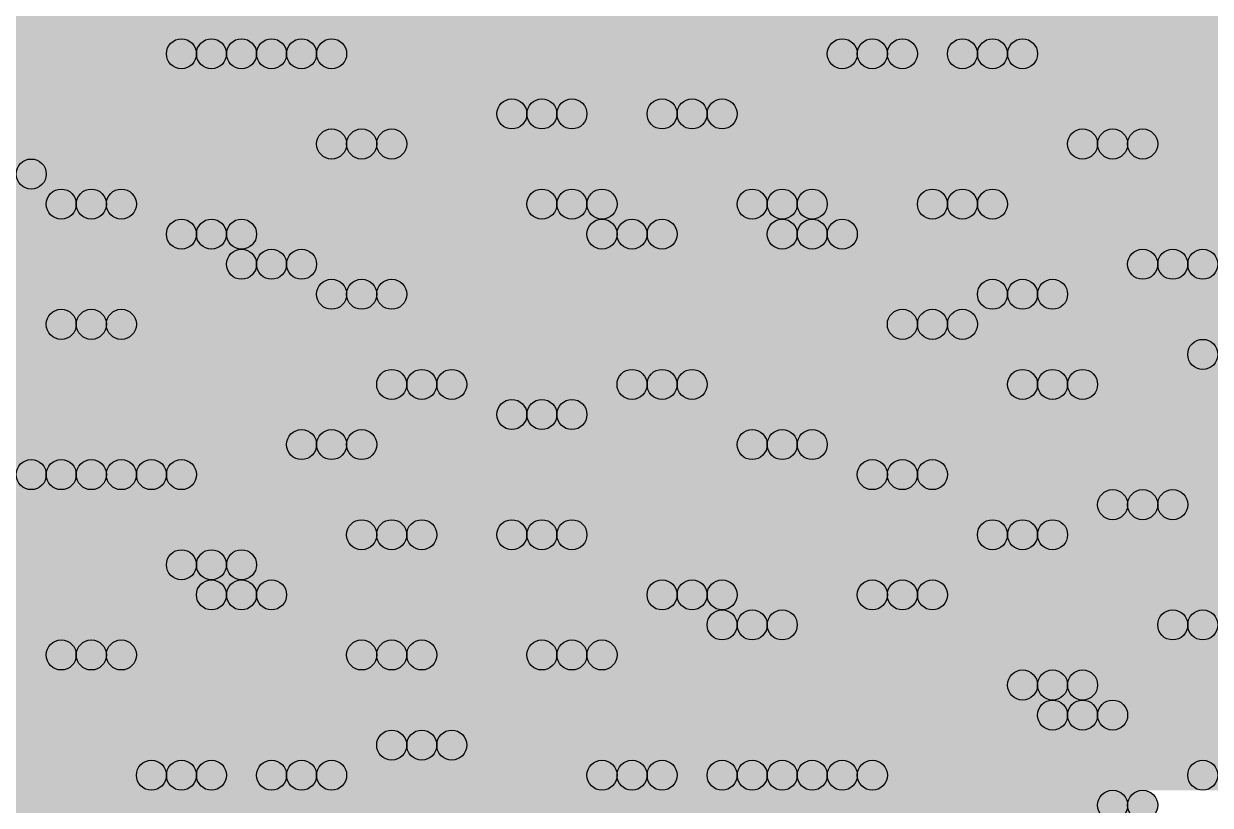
# Model space of a CAD drawing. Header units: millimetres. Extents: x 0 to 137, y 0 to 37.
# Drawn here: x 130.499 to 131.502, y 4.928 to 5.588 of the extents above; entities that cross this region are included whole.
import ezdxf

# ---------------------------------------------------------------- set-up
doc = ezdxf.new("R2010")
doc.units = ezdxf.units.MM
doc.layers.add('TopLayer', color=1, linetype='Continuous')
doc.layers.add('TopSolder', color=216, linetype='Continuous')

msp = doc.modelspace()

# ---------------------------------------------------------------- hatches: boundary and pattern name
at = {"layer": 'TopLayer'}
for points in [[(129.8194, 5.5753), (129.8194, 5.6007), (131.6228, 5.6007), (131.6228, 5.5753)], [(130.1496, 5.5499), (130.1496, 5.5753), (130.6576, 5.5753), (130.6576, 5.5499)], [(130.683, 5.5499), (130.683, 5.5753), (130.7338, 5.5753), (130.7338, 5.5499)], [(130.7592, 5.5499), (130.7592, 5.5753), (131.2164, 5.5753), (131.2164, 5.5499)], [(131.2418, 5.5499), (131.2418, 5.5753), (131.318, 5.5753), (131.318, 5.5499)], [(131.3434, 5.5499), (131.3434, 5.5753), (131.5974, 5.5753), (131.5974, 5.5499)], [(130.2258, 5.5245), (130.2258, 5.5499), (131.5466, 5.5499), (131.5466, 5.5245)], [(130.2512, 5.4991), (130.2512, 5.5245), (130.937, 5.5245), (130.937, 5.4991)], [(130.9624, 5.4991), (130.9624, 5.5245), (131.064, 5.5245), (131.064, 5.4991)], [(131.0894, 5.4991), (131.0894, 5.5245), (131.5974, 5.5245), (131.5974, 5.4991)], [(130.429, 5.4737), (130.429, 5.4991), (130.7846, 5.4991), (130.7846, 5.4737)], [(130.81, 5.4737), (130.81, 5.4991), (131.4196, 5.4991), (131.4196, 5.4737)], [(131.445, 5.4737), (131.445, 5.4991), (131.6228, 5.4991), (131.6228, 5.4737)], [(130.5052, 5.4483), (130.5052, 5.4737), (132.08, 5.4737), (132.08, 5.4483)], [(129.921, 5.4229), (129.921, 5.4483), (130.556, 5.4483), (130.556, 5.4229)], [(130.5814, 5.4229), (130.5814, 5.4483), (130.9624, 5.4483), (130.9624, 5.4229)], [(130.9878, 5.4229), (130.9878, 5.4483), (131.1402, 5.4483), (131.1402, 5.4229)], [(131.1656, 5.4229), (131.1656, 5.4483), (131.2926, 5.4483), (131.2926, 5.4229)], [(131.318, 5.4229), (131.318, 5.4483), (132.0292, 5.4483), (132.0292, 5.4229)], [(130.048, 5.3975), (130.048, 5.4229), (130.6576, 5.4229), (130.6576, 5.3975)], [(130.683, 5.3975), (130.683, 5.4229), (131.0132, 5.4229), (131.0132, 5.3975)], [(131.0386, 5.3975), (131.0386, 5.4229), (131.1656, 5.4229), (131.1656, 5.3975)], [(131.191, 5.3975), (131.191, 5.4229), (132.0546, 5.4229), (132.0546, 5.3975)], [(130.2512, 5.3721), (130.2512, 5.3975), (130.7084, 5.3975), (130.7084, 5.3721)], [(130.7338, 5.3721), (130.7338, 5.3975), (131.4704, 5.3975), (131.4704, 5.3721)], [(131.4958, 5.3721), (131.4958, 5.3975), (132.0038, 5.3975), (132.0038, 5.3721)], [(130.175, 5.3467), (130.175, 5.3721), (130.7846, 5.3721), (130.7846, 5.3467)], [(130.81, 5.3467), (130.81, 5.3721), (131.3434, 5.3721), (131.3434, 5.3467)], [(131.3688, 5.3467), (131.3688, 5.3721), (131.9022, 5.3721), (131.9022, 5.3467)], [(130.0734, 5.3213), (130.0734, 5.3467), (130.556, 5.3467), (130.556, 5.3213)], [(130.5814, 5.3213), (130.5814, 5.3467), (131.2672, 5.3467), (131.2672, 5.3213)], [(131.2926, 5.3213), (131.2926, 5.3467), (131.7498, 5.3467), (131.7498, 5.3213)], [(130.4036, 5.2959), (130.4036, 5.3213), (131.5212, 5.3213), (131.5212, 5.2959)], [(129.4638, 5.2705), (129.4638, 5.2959), (130.8354, 5.2959), (130.8354, 5.2705)], [(130.8608, 5.2705), (130.8608, 5.2959), (131.0386, 5.2959), (131.0386, 5.2705)], [(131.064, 5.2705), (131.064, 5.2959), (131.3688, 5.2959), (131.3688, 5.2705)], [(131.3942, 5.2705), (131.3942, 5.2959), (131.953, 5.2959), (131.953, 5.2705)], [(129.8448, 5.2451), (129.8448, 5.2705), (130.937, 5.2705), (130.937, 5.2451)], [(130.9624, 5.2451), (130.9624, 5.2705), (131.5974, 5.2705), (131.5974, 5.2451)], [(130.4544, 5.2197), (130.4544, 5.2451), (130.7592, 5.2451), (130.7592, 5.2197)], [(130.7846, 5.2197), (130.7846, 5.2451), (131.1402, 5.2451), (131.1402, 5.2197)], [(131.1656, 5.2197), (131.1656, 5.2451), (131.9276, 5.2451), (131.9276, 5.2197)], [(130.2004, 5.1943), (130.2004, 5.2197), (130.5306, 5.2197), (130.5306, 5.1943)], [(130.556, 5.1943), (130.556, 5.2197), (130.6068, 5.2197), (130.6068, 5.1943)], [(130.6322, 5.1943), (130.6322, 5.2197), (131.2418, 5.2197), (131.2418, 5.1943)], [(131.2672, 5.1943), (131.2672, 5.2197), (131.6228, 5.2197), (131.6228, 5.1943)], [(130.2766, 5.1689), (130.2766, 5.1943), (131.445, 5.1943), (131.445, 5.1689)], [(131.4704, 5.1689), (131.4704, 5.1943), (131.7244, 5.1943), (131.7244, 5.1689)], [(129.4638, 5.1435), (129.4638, 5.1689), (130.81, 5.1689), (130.81, 5.1435)], [(130.8354, 5.1435), (130.8354, 5.1689), (130.937, 5.1689), (130.937, 5.1435)], [(130.9624, 5.1435), (130.9624, 5.1689), (131.3434, 5.1689), (131.3434, 5.1435)], [(131.3688, 5.1435), (131.3688, 5.1689), (131.8514, 5.1689), (131.8514, 5.1435)], [(130.4798, 5.1181), (130.4798, 5.1435), (130.6576, 5.1435), (130.6576, 5.1181)], [(130.683, 5.1181), (130.683, 5.1435), (131.8514, 5.1435), (131.8514, 5.1181)], [(130.3782, 5.0927), (130.3782, 5.1181), (130.683, 5.1181), (130.683, 5.0927)], [(130.7084, 5.0927), (130.7084, 5.1181), (131.064, 5.1181), (131.064, 5.0927)], [(131.0894, 5.0927), (131.0894, 5.1181), (131.2418, 5.1181), (131.2418, 5.0927)], [(131.2672, 5.0927), (131.2672, 5.1181), (131.6228, 5.1181), (131.6228, 5.0927)], [(130.2512, 5.0673), (130.2512, 5.0927), (131.1148, 5.0927), (131.1148, 5.0673)], [(131.1402, 5.0673), (131.1402, 5.0927), (131.4958, 5.0927), (131.4958, 5.0673)], [(129.9464, 5.0419), (129.9464, 5.0673), (130.556, 5.0673), (130.556, 5.0419)], [(130.5814, 5.0419), (130.5814, 5.0673), (130.81, 5.0673), (130.81, 5.0419)], [(130.8354, 5.0419), (130.8354, 5.0673), (130.9624, 5.0673), (130.9624, 5.0419)], [(130.9878, 5.0419), (130.9878, 5.0673), (131.7752, 5.0673), (131.7752, 5.0419)], [(130.4798, 5.0165), (130.4798, 5.0419), (131.3688, 5.0419), (131.3688, 5.0165)], [(131.3942, 5.0165), (131.3942, 5.0419), (131.7752, 5.0419), (131.7752, 5.0165)], [(129.7432, 4.9911), (129.7432, 5.0165), (131.3942, 5.0165), (131.3942, 4.9911)], [(131.4196, 4.9911), (131.4196, 5.0165), (131.6736, 5.0165), (131.6736, 4.9911)], [(130.0988, 4.9657), (130.0988, 4.9911), (130.8354, 4.9911), (130.8354, 4.9657)], [(130.8608, 4.9657), (130.8608, 4.9911), (131.5974, 4.9911), (131.5974, 4.9657)], [(130.3528, 4.9403), (130.3528, 4.9657), (130.6322, 4.9657), (130.6322, 4.9403)], [(130.6576, 4.9403), (130.6576, 4.9657), (130.7338, 4.9657), (130.7338, 4.9403)], [(130.7592, 4.9403), (130.7592, 4.9657), (131.0132, 4.9657), (131.0132, 4.9403)], [(131.0386, 4.9403), (131.0386, 4.9657), (131.1148, 4.9657), (131.1148, 4.9403)], [(131.1402, 4.9403), (131.1402, 4.9657), (131.191, 4.9657), (131.191, 4.9403)], [(131.2164, 4.9403), (131.2164, 4.9657), (131.5212, 4.9657), (131.5212, 4.9403)], [(130.0226, 4.9149), (130.0226, 4.9403), (131.445, 4.9403), (131.445, 4.9149)]]:
    msp.add_hatch(color=1, dxfattribs=at).paths.add_polyline_path(points)
h = msp.add_hatch(color=1, dxfattribs=at)
edge = h.paths.add_edge_path()
edge.add_arc((130.6576, 5.5626), 0.0127, 0, 360)
h = msp.add_hatch(color=1, dxfattribs=at)
edge = h.paths.add_edge_path()
edge.add_arc((130.683, 5.5626), 0.0127, 0, 360)
h = msp.add_hatch(color=1, dxfattribs=at)
edge = h.paths.add_edge_path()
edge.add_arc((130.7338, 5.5626), 0.0127, 0, 360)
h = msp.add_hatch(color=1, dxfattribs=at)
edge = h.paths.add_edge_path()
edge.add_arc((130.7592, 5.5626), 0.0127, 0, 360)
h = msp.add_hatch(color=1, dxfattribs=at)
edge = h.paths.add_edge_path()
edge.add_arc((131.2164, 5.5626), 0.0127, 0, 360)
h = msp.add_hatch(color=1, dxfattribs=at)
edge = h.paths.add_edge_path()
edge.add_arc((131.2418, 5.5626), 0.0127, 0, 360)
h = msp.add_hatch(color=1, dxfattribs=at)
edge = h.paths.add_edge_path()
edge.add_arc((131.318, 5.5626), 0.0127, 0, 360)
h = msp.add_hatch(color=1, dxfattribs=at)
edge = h.paths.add_edge_path()
edge.add_arc((131.3434, 5.5626), 0.0127, 0, 360)
h = msp.add_hatch(color=1, dxfattribs=at)
edge = h.paths.add_edge_path()
edge.add_arc((130.937, 5.5118), 0.0127, 0, 360)
h = msp.add_hatch(color=1, dxfattribs=at)
edge = h.paths.add_edge_path()
edge.add_arc((130.9624, 5.5118), 0.0127, 0, 360)
h = msp.add_hatch(color=1, dxfattribs=at)
edge = h.paths.add_edge_path()
edge.add_arc((131.064, 5.5118), 0.0127, 0, 360)
h = msp.add_hatch(color=1, dxfattribs=at)
edge = h.paths.add_edge_path()
edge.add_arc((131.0894, 5.5118), 0.0127, 0, 360)
h = msp.add_hatch(color=1, dxfattribs=at)
edge = h.paths.add_edge_path()
edge.add_arc((130.7846, 5.4864), 0.0127, 0, 360)
h = msp.add_hatch(color=1, dxfattribs=at)
edge = h.paths.add_edge_path()
edge.add_arc((130.81, 5.4864), 0.0127, 0, 360)
h = msp.add_hatch(color=1, dxfattribs=at)
edge = h.paths.add_edge_path()
edge.add_arc((131.4196, 5.4864), 0.0127, 0, 360)
h = msp.add_hatch(color=1, dxfattribs=at)
edge = h.paths.add_edge_path()
edge.add_arc((131.445, 5.4864), 0.0127, 0, 360)
h = msp.add_hatch(color=1, dxfattribs=at)
edge = h.paths.add_edge_path()
edge.add_arc((130.5052, 5.461), 0.0127, 0, 360)
h = msp.add_hatch(color=1, dxfattribs=at)
edge = h.paths.add_edge_path()
edge.add_arc((130.556, 5.4356), 0.0127, 0, 360)
h = msp.add_hatch(color=1, dxfattribs=at)
edge = h.paths.add_edge_path()
edge.add_arc((130.5814, 5.4356), 0.0127, 0, 360)
h = msp.add_hatch(color=1, dxfattribs=at)
edge = h.paths.add_edge_path()
edge.add_arc((130.9624, 5.4356), 0.0127, 0, 360)
h = msp.add_hatch(color=1, dxfattribs=at)
edge = h.paths.add_edge_path()
edge.add_arc((130.9878, 5.4356), 0.0127, 0, 360)
h = msp.add_hatch(color=1, dxfattribs=at)
edge = h.paths.add_edge_path()
edge.add_arc((131.1402, 5.4356), 0.0127, 0, 360)
h = msp.add_hatch(color=1, dxfattribs=at)
edge = h.paths.add_edge_path()
edge.add_arc((131.1656, 5.4356), 0.0127, 0, 360)
h = msp.add_hatch(color=1, dxfattribs=at)
edge = h.paths.add_edge_path()
edge.add_arc((131.2926, 5.4356), 0.0127, 0, 360)
h = msp.add_hatch(color=1, dxfattribs=at)
edge = h.paths.add_edge_path()
edge.add_arc((131.318, 5.4356), 0.0127, 0, 360)
h = msp.add_hatch(color=1, dxfattribs=at)
edge = h.paths.add_edge_path()
edge.add_arc((130.6576, 5.4102), 0.0127, 0, 360)
h = msp.add_hatch(color=1, dxfattribs=at)
edge = h.paths.add_edge_path()
edge.add_arc((130.683, 5.4102), 0.0127, 0, 360)
h = msp.add_hatch(color=1, dxfattribs=at)
edge = h.paths.add_edge_path()
edge.add_arc((131.0132, 5.4102), 0.0127, 0, 360)
h = msp.add_hatch(color=1, dxfattribs=at)
edge = h.paths.add_edge_path()
edge.add_arc((131.0386, 5.4102), 0.0127, 0, 360)
h = msp.add_hatch(color=1, dxfattribs=at)
edge = h.paths.add_edge_path()
edge.add_arc((131.1656, 5.4102), 0.0127, 0, 360)
h = msp.add_hatch(color=1, dxfattribs=at)
edge = h.paths.add_edge_path()
edge.add_arc((131.191, 5.4102), 0.0127, 0, 360)
h = msp.add_hatch(color=1, dxfattribs=at)
edge = h.paths.add_edge_path()
edge.add_arc((130.7084, 5.3848), 0.0127, 0, 360)
h = msp.add_hatch(color=1, dxfattribs=at)
edge = h.paths.add_edge_path()
edge.add_arc((130.7338, 5.3848), 0.0127, 0, 360)
h = msp.add_hatch(color=1, dxfattribs=at)
edge = h.paths.add_edge_path()
edge.add_arc((131.4704, 5.3848), 0.0127, 0, 360)
h = msp.add_hatch(color=1, dxfattribs=at)
edge = h.paths.add_edge_path()
edge.add_arc((131.4958, 5.3848), 0.0127, 0, 360)
h = msp.add_hatch(color=1, dxfattribs=at)
edge = h.paths.add_edge_path()
edge.add_arc((130.7846, 5.3594), 0.0127, 0, 360)
h = msp.add_hatch(color=1, dxfattribs=at)
edge = h.paths.add_edge_path()
edge.add_arc((130.81, 5.3594), 0.0127, 0, 360)
h = msp.add_hatch(color=1, dxfattribs=at)
edge = h.paths.add_edge_path()
edge.add_arc((131.3434, 5.3594), 0.0127, 0, 360)
h = msp.add_hatch(color=1, dxfattribs=at)
edge = h.paths.add_edge_path()
edge.add_arc((131.3688, 5.3594), 0.0127, 0, 360)
h = msp.add_hatch(color=1, dxfattribs=at)
edge = h.paths.add_edge_path()
edge.add_arc((130.556, 5.334), 0.0127, 0, 360)
h = msp.add_hatch(color=1, dxfattribs=at)
edge = h.paths.add_edge_path()
edge.add_arc((130.5814, 5.334), 0.0127, 0, 360)
h = msp.add_hatch(color=1, dxfattribs=at)
edge = h.paths.add_edge_path()
edge.add_arc((131.2672, 5.334), 0.0127, 0, 360)
h = msp.add_hatch(color=1, dxfattribs=at)
edge = h.paths.add_edge_path()
edge.add_arc((131.2926, 5.334), 0.0127, 0, 360)
h = msp.add_hatch(color=1, dxfattribs=at)
edge = h.paths.add_edge_path()
edge.add_arc((130.8354, 5.2832), 0.0127, 0, 360)
h = msp.add_hatch(color=1, dxfattribs=at)
edge = h.paths.add_edge_path()
edge.add_arc((130.8608, 5.2832), 0.0127, 0, 360)
h = msp.add_hatch(color=1, dxfattribs=at)
edge = h.paths.add_edge_path()
edge.add_arc((131.0386, 5.2832), 0.0127, 0, 360)
h = msp.add_hatch(color=1, dxfattribs=at)
edge = h.paths.add_edge_path()
edge.add_arc((131.064, 5.2832), 0.0127, 0, 360)
h = msp.add_hatch(color=1, dxfattribs=at)
edge = h.paths.add_edge_path()
edge.add_arc((131.3688, 5.2832), 0.0127, 0, 360)
h = msp.add_hatch(color=1, dxfattribs=at)
edge = h.paths.add_edge_path()
edge.add_arc((131.3942, 5.2832), 0.0127, 0, 360)
h = msp.add_hatch(color=1, dxfattribs=at)
edge = h.paths.add_edge_path()
edge.add_arc((130.937, 5.2578), 0.0127, 0, 360)
h = msp.add_hatch(color=1, dxfattribs=at)
edge = h.paths.add_edge_path()
edge.add_arc((130.9624, 5.2578), 0.0127, 0, 360)
h = msp.add_hatch(color=1, dxfattribs=at)
edge = h.paths.add_edge_path()
edge.add_arc((130.7592, 5.2324), 0.0127, 0, 360)
h = msp.add_hatch(color=1, dxfattribs=at)
edge = h.paths.add_edge_path()
edge.add_arc((130.7846, 5.2324), 0.0127, 0, 360)
h = msp.add_hatch(color=1, dxfattribs=at)
edge = h.paths.add_edge_path()
edge.add_arc((131.1402, 5.2324), 0.0127, 0, 360)
h = msp.add_hatch(color=1, dxfattribs=at)
edge = h.paths.add_edge_path()
edge.add_arc((131.1656, 5.2324), 0.0127, 0, 360)
h = msp.add_hatch(color=1, dxfattribs=at)
edge = h.paths.add_edge_path()
edge.add_arc((130.5306, 5.207), 0.0127, 0, 360)
h = msp.add_hatch(color=1, dxfattribs=at)
edge = h.paths.add_edge_path()
edge.add_arc((130.556, 5.207), 0.0127, 0, 360)
h = msp.add_hatch(color=1, dxfattribs=at)
edge = h.paths.add_edge_path()
edge.add_arc((130.6068, 5.207), 0.0127, 0, 360)
h = msp.add_hatch(color=1, dxfattribs=at)
edge = h.paths.add_edge_path()
edge.add_arc((130.6322, 5.207), 0.0127, 0, 360)
h = msp.add_hatch(color=1, dxfattribs=at)
edge = h.paths.add_edge_path()
edge.add_arc((131.2418, 5.207), 0.0127, 0, 360)
h = msp.add_hatch(color=1, dxfattribs=at)
edge = h.paths.add_edge_path()
edge.add_arc((131.2672, 5.207), 0.0127, 0, 360)
h = msp.add_hatch(color=1, dxfattribs=at)
edge = h.paths.add_edge_path()
edge.add_arc((131.445, 5.1816), 0.0127, 0, 360)
h = msp.add_hatch(color=1, dxfattribs=at)
edge = h.paths.add_edge_path()
edge.add_arc((131.4704, 5.1816), 0.0127, 0, 360)
h = msp.add_hatch(color=1, dxfattribs=at)
edge = h.paths.add_edge_path()
edge.add_arc((130.81, 5.1562), 0.0127, 0, 360)
h = msp.add_hatch(color=1, dxfattribs=at)
edge = h.paths.add_edge_path()
edge.add_arc((130.8354, 5.1562), 0.0127, 0, 360)
h = msp.add_hatch(color=1, dxfattribs=at)
edge = h.paths.add_edge_path()
edge.add_arc((130.937, 5.1562), 0.0127, 0, 360)
h = msp.add_hatch(color=1, dxfattribs=at)
edge = h.paths.add_edge_path()
edge.add_arc((130.9624, 5.1562), 0.0127, 0, 360)
h = msp.add_hatch(color=1, dxfattribs=at)
edge = h.paths.add_edge_path()
edge.add_arc((131.3434, 5.1562), 0.0127, 0, 360)
h = msp.add_hatch(color=1, dxfattribs=at)
edge = h.paths.add_edge_path()
edge.add_arc((131.3688, 5.1562), 0.0127, 0, 360)
h = msp.add_hatch(color=1, dxfattribs=at)
edge = h.paths.add_edge_path()
edge.add_arc((130.6576, 5.1308), 0.0127, 0, 360)
h = msp.add_hatch(color=1, dxfattribs=at)
edge = h.paths.add_edge_path()
edge.add_arc((130.683, 5.1308), 0.0127, 0, 360)
h = msp.add_hatch(color=1, dxfattribs=at)
edge = h.paths.add_edge_path()
edge.add_arc((130.683, 5.1054), 0.0127, 0, 360)
h = msp.add_hatch(color=1, dxfattribs=at)
edge = h.paths.add_edge_path()
edge.add_arc((130.7084, 5.1054), 0.0127, 0, 360)
h = msp.add_hatch(color=1, dxfattribs=at)
edge = h.paths.add_edge_path()
edge.add_arc((131.064, 5.1054), 0.0127, 0, 360)
h = msp.add_hatch(color=1, dxfattribs=at)
edge = h.paths.add_edge_path()
edge.add_arc((131.0894, 5.1054), 0.0127, 0, 360)
h = msp.add_hatch(color=1, dxfattribs=at)
edge = h.paths.add_edge_path()
edge.add_arc((131.2418, 5.1054), 0.0127, 0, 360)
h = msp.add_hatch(color=1, dxfattribs=at)
edge = h.paths.add_edge_path()
edge.add_arc((131.2672, 5.1054), 0.0127, 0, 360)
h = msp.add_hatch(color=1, dxfattribs=at)
edge = h.paths.add_edge_path()
edge.add_arc((131.1148, 5.08), 0.0127, 0, 360)
h = msp.add_hatch(color=1, dxfattribs=at)
edge = h.paths.add_edge_path()
edge.add_arc((131.1402, 5.08), 0.0127, 0, 360)
h = msp.add_hatch(color=1, dxfattribs=at)
edge = h.paths.add_edge_path()
edge.add_arc((131.4958, 5.08), 0.0127, 0, 360)
h = msp.add_hatch(color=1, dxfattribs=at)
edge = h.paths.add_edge_path()
edge.add_arc((130.556, 5.0546), 0.0127, 0, 360)
h = msp.add_hatch(color=1, dxfattribs=at)
edge = h.paths.add_edge_path()
edge.add_arc((130.5814, 5.0546), 0.0127, 0, 360)
h = msp.add_hatch(color=1, dxfattribs=at)
edge = h.paths.add_edge_path()
edge.add_arc((130.81, 5.0546), 0.0127, 0, 360)
h = msp.add_hatch(color=1, dxfattribs=at)
edge = h.paths.add_edge_path()
edge.add_arc((130.8354, 5.0546), 0.0127, 0, 360)
h = msp.add_hatch(color=1, dxfattribs=at)
edge = h.paths.add_edge_path()
edge.add_arc((130.9624, 5.0546), 0.0127, 0, 360)
h = msp.add_hatch(color=1, dxfattribs=at)
edge = h.paths.add_edge_path()
edge.add_arc((130.9878, 5.0546), 0.0127, 0, 360)
h = msp.add_hatch(color=1, dxfattribs=at)
edge = h.paths.add_edge_path()
edge.add_arc((131.3688, 5.0292), 0.0127, 0, 360)
h = msp.add_hatch(color=1, dxfattribs=at)
edge = h.paths.add_edge_path()
edge.add_arc((131.3942, 5.0292), 0.0127, 0, 360)
h = msp.add_hatch(color=1, dxfattribs=at)
edge = h.paths.add_edge_path()
edge.add_arc((131.3942, 5.0038), 0.0127, 0, 360)
h = msp.add_hatch(color=1, dxfattribs=at)
edge = h.paths.add_edge_path()
edge.add_arc((131.4196, 5.0038), 0.0127, 0, 360)
h = msp.add_hatch(color=1, dxfattribs=at)
edge = h.paths.add_edge_path()
edge.add_arc((130.8354, 4.9784), 0.0127, 0, 360)
h = msp.add_hatch(color=1, dxfattribs=at)
edge = h.paths.add_edge_path()
edge.add_arc((130.8608, 4.9784), 0.0127, 0, 360)
h = msp.add_hatch(color=1, dxfattribs=at)
edge = h.paths.add_edge_path()
edge.add_arc((130.6322, 4.953), 0.0127, 0, 360)
h = msp.add_hatch(color=1, dxfattribs=at)
edge = h.paths.add_edge_path()
edge.add_arc((130.6576, 4.953), 0.0127, 0, 360)
h = msp.add_hatch(color=1, dxfattribs=at)
edge = h.paths.add_edge_path()
edge.add_arc((130.7338, 4.953), 0.0127, 0, 360)
h = msp.add_hatch(color=1, dxfattribs=at)
edge = h.paths.add_edge_path()
edge.add_arc((130.7592, 4.953), 0.0127, 0, 360)
h = msp.add_hatch(color=1, dxfattribs=at)
edge = h.paths.add_edge_path()
edge.add_arc((131.0132, 4.953), 0.0127, 0, 360)
h = msp.add_hatch(color=1, dxfattribs=at)
edge = h.paths.add_edge_path()
edge.add_arc((131.0386, 4.953), 0.0127, 0, 360)
h = msp.add_hatch(color=1, dxfattribs=at)
edge = h.paths.add_edge_path()
edge.add_arc((131.1148, 4.953), 0.0127, 0, 360)
h = msp.add_hatch(color=1, dxfattribs=at)
edge = h.paths.add_edge_path()
edge.add_arc((131.1402, 4.953), 0.0127, 0, 360)
h = msp.add_hatch(color=1, dxfattribs=at)
edge = h.paths.add_edge_path()
edge.add_arc((131.191, 4.953), 0.0127, 0, 360)
h = msp.add_hatch(color=1, dxfattribs=at)
edge = h.paths.add_edge_path()
edge.add_arc((131.2164, 4.953), 0.0127, 0, 360)
h = msp.add_hatch(color=1, dxfattribs=at)
edge = h.paths.add_edge_path()
edge.add_arc((131.445, 4.9276), 0.0127, 0, 360)
at = {"layer": 'TopSolder'}
for points in [[(129.794, 5.5753), (129.794, 5.6007), (131.5974, 5.6007), (131.5974, 5.5753)], [(130.1242, 5.5499), (130.1242, 5.5753), (130.6322, 5.5753), (130.6322, 5.5499)], [(130.6576, 5.5499), (130.6576, 5.5753), (130.7084, 5.5753), (130.7084, 5.5499)], [(130.7338, 5.5499), (130.7338, 5.5753), (131.191, 5.5753), (131.191, 5.5499)], [(131.2164, 5.5499), (131.2164, 5.5753), (131.2926, 5.5753), (131.2926, 5.5499)], [(131.318, 5.5499), (131.318, 5.5753), (131.572, 5.5753), (131.572, 5.5499)], [(130.2004, 5.5245), (130.2004, 5.5499), (131.5212, 5.5499), (131.5212, 5.5245)], [(130.2258, 5.4991), (130.2258, 5.5245), (130.9116, 5.5245), (130.9116, 5.4991)], [(130.937, 5.4991), (130.937, 5.5245), (131.0386, 5.5245), (131.0386, 5.4991)], [(131.064, 5.4991), (131.064, 5.5245), (131.572, 5.5245), (131.572, 5.4991)], [(130.4036, 5.4737), (130.4036, 5.4991), (130.7592, 5.4991), (130.7592, 5.4737)], [(130.7846, 5.4737), (130.7846, 5.4991), (131.3942, 5.4991), (131.3942, 5.4737)], [(131.4196, 5.4737), (131.4196, 5.4991), (131.5974, 5.4991), (131.5974, 5.4737)], [(130.4798, 5.4483), (130.4798, 5.4737), (132.0546, 5.4737), (132.0546, 5.4483)], [(129.8956, 5.4229), (129.8956, 5.4483), (130.5306, 5.4483), (130.5306, 5.4229)], [(130.556, 5.4229), (130.556, 5.4483), (130.937, 5.4483), (130.937, 5.4229)], [(130.9624, 5.4229), (130.9624, 5.4483), (131.1148, 5.4483), (131.1148, 5.4229)], [(131.1402, 5.4229), (131.1402, 5.4483), (131.2672, 5.4483), (131.2672, 5.4229)], [(131.2926, 5.4229), (131.2926, 5.4483), (132.0038, 5.4483), (132.0038, 5.4229)], [(130.0226, 5.3975), (130.0226, 5.4229), (130.6322, 5.4229), (130.6322, 5.3975)], [(130.6576, 5.3975), (130.6576, 5.4229), (130.9878, 5.4229), (130.9878, 5.3975)], [(131.0132, 5.3975), (131.0132, 5.4229), (131.1402, 5.4229), (131.1402, 5.3975)], [(131.1656, 5.3975), (131.1656, 5.4229), (132.0292, 5.4229), (132.0292, 5.3975)], [(130.2258, 5.3721), (130.2258, 5.3975), (130.683, 5.3975), (130.683, 5.3721)], [(130.7084, 5.3721), (130.7084, 5.3975), (131.445, 5.3975), (131.445, 5.3721)], [(131.4704, 5.3721), (131.4704, 5.3975), (131.9784, 5.3975), (131.9784, 5.3721)], [(130.1496, 5.3467), (130.1496, 5.3721), (130.7592, 5.3721), (130.7592, 5.3467)], [(130.7846, 5.3467), (130.7846, 5.3721), (131.318, 5.3721), (131.318, 5.3467)], [(131.3434, 5.3467), (131.3434, 5.3721), (131.8768, 5.3721), (131.8768, 5.3467)], [(130.048, 5.3213), (130.048, 5.3467), (130.5306, 5.3467), (130.5306, 5.3213)], [(130.556, 5.3213), (130.556, 5.3467), (131.2418, 5.3467), (131.2418, 5.3213)], [(131.2672, 5.3213), (131.2672, 5.3467), (131.7244, 5.3467), (131.7244, 5.3213)], [(130.3782, 5.2959), (130.3782, 5.3213), (131.4958, 5.3213), (131.4958, 5.2959)], [(129.4384, 5.2705), (129.4384, 5.2959), (130.81, 5.2959), (130.81, 5.2705)], [(130.8354, 5.2705), (130.8354, 5.2959), (131.0132, 5.2959), (131.0132, 5.2705)], [(131.0386, 5.2705), (131.0386, 5.2959), (131.3434, 5.2959), (131.3434, 5.2705)], [(131.3688, 5.2705), (131.3688, 5.2959), (131.9276, 5.2959), (131.9276, 5.2705)], [(129.8194, 5.2451), (129.8194, 5.2705), (130.9116, 5.2705), (130.9116, 5.2451)], [(130.937, 5.2451), (130.937, 5.2705), (131.572, 5.2705), (131.572, 5.2451)], [(130.429, 5.2197), (130.429, 5.2451), (130.7338, 5.2451), (130.7338, 5.2197)], [(130.7592, 5.2197), (130.7592, 5.2451), (131.1148, 5.2451), (131.1148, 5.2197)], [(131.1402, 5.2197), (131.1402, 5.2451), (131.9022, 5.2451), (131.9022, 5.2197)], [(130.175, 5.1943), (130.175, 5.2197), (130.5052, 5.2197), (130.5052, 5.1943)], [(130.5306, 5.1943), (130.5306, 5.2197), (130.5814, 5.2197), (130.5814, 5.1943)], [(130.6068, 5.1943), (130.6068, 5.2197), (131.2164, 5.2197), (131.2164, 5.1943)], [(131.2418, 5.1943), (131.2418, 5.2197), (131.5974, 5.2197), (131.5974, 5.1943)], [(130.2512, 5.1689), (130.2512, 5.1943), (131.4196, 5.1943), (131.4196, 5.1689)], [(131.445, 5.1689), (131.445, 5.1943), (131.699, 5.1943), (131.699, 5.1689)], [(129.4384, 5.1435), (129.4384, 5.1689), (130.7846, 5.1689), (130.7846, 5.1435)], [(130.81, 5.1435), (130.81, 5.1689), (130.9116, 5.1689), (130.9116, 5.1435)], [(130.937, 5.1435), (130.937, 5.1689), (131.318, 5.1689), (131.318, 5.1435)], [(131.3434, 5.1435), (131.3434, 5.1689), (131.826, 5.1689), (131.826, 5.1435)], [(130.4544, 5.1181), (130.4544, 5.1435), (130.6322, 5.1435), (130.6322, 5.1181)], [(130.6576, 5.1181), (130.6576, 5.1435), (131.826, 5.1435), (131.826, 5.1181)], [(130.3528, 5.0927), (130.3528, 5.1181), (130.6576, 5.1181), (130.6576, 5.0927)], [(130.683, 5.0927), (130.683, 5.1181), (131.0386, 5.1181), (131.0386, 5.0927)], [(131.064, 5.0927), (131.064, 5.1181), (131.2164, 5.1181), (131.2164, 5.0927)], [(131.2418, 5.0927), (131.2418, 5.1181), (131.5974, 5.1181), (131.5974, 5.0927)], [(130.2258, 5.0673), (130.2258, 5.0927), (131.0894, 5.0927), (131.0894, 5.0673)], [(131.1148, 5.0673), (131.1148, 5.0927), (131.4704, 5.0927), (131.4704, 5.0673)], [(131.4958, 5.0673), (131.4958, 5.0927), (131.7752, 5.0927), (131.7752, 5.0673)], [(129.921, 5.0419), (129.921, 5.0673), (130.5306, 5.0673), (130.5306, 5.0419)], [(130.556, 5.0419), (130.556, 5.0673), (130.7846, 5.0673), (130.7846, 5.0419)], [(130.81, 5.0419), (130.81, 5.0673), (130.937, 5.0673), (130.937, 5.0419)], [(130.9624, 5.0419), (130.9624, 5.0673), (131.7498, 5.0673), (131.7498, 5.0419)], [(130.4544, 5.0165), (130.4544, 5.0419), (131.3434, 5.0419), (131.3434, 5.0165)], [(131.3688, 5.0165), (131.3688, 5.0419), (131.7498, 5.0419), (131.7498, 5.0165)], [(129.7178, 4.9911), (129.7178, 5.0165), (131.3688, 5.0165), (131.3688, 4.9911)], [(131.3942, 4.9911), (131.3942, 5.0165), (131.6482, 5.0165), (131.6482, 4.9911)], [(130.0734, 4.9657), (130.0734, 4.9911), (130.81, 4.9911), (130.81, 4.9657)], [(130.8354, 4.9657), (130.8354, 4.9911), (131.572, 4.9911), (131.572, 4.9657)], [(130.3274, 4.9403), (130.3274, 4.9657), (130.6068, 4.9657), (130.6068, 4.9403)], [(130.6322, 4.9403), (130.6322, 4.9657), (130.7084, 4.9657), (130.7084, 4.9403)], [(130.7338, 4.9403), (130.7338, 4.9657), (130.9878, 4.9657), (130.9878, 4.9403)], [(131.0132, 4.9403), (131.0132, 4.9657), (131.0894, 4.9657), (131.0894, 4.9403)], [(131.1148, 4.9403), (131.1148, 4.9657), (131.1656, 4.9657), (131.1656, 4.9403)], [(131.191, 4.9403), (131.191, 4.9657), (131.4958, 4.9657), (131.4958, 4.9403)], [(129.9972, 4.9149), (129.9972, 4.9403), (131.4196, 4.9403), (131.4196, 4.9149)]]:
    msp.add_hatch(color=216, dxfattribs=at).paths.add_polyline_path(points)
h = msp.add_hatch(color=216, dxfattribs=at)
edge = h.paths.add_edge_path()
edge.add_arc((130.6322, 5.5626), 0.0127, 0, 360)
h = msp.add_hatch(color=216, dxfattribs=at)
edge = h.paths.add_edge_path()
edge.add_arc((130.6576, 5.5626), 0.0127, 0, 360)
h = msp.add_hatch(color=216, dxfattribs=at)
edge = h.paths.add_edge_path()
edge.add_arc((130.7084, 5.5626), 0.0127, 0, 360)
h = msp.add_hatch(color=216, dxfattribs=at)
edge = h.paths.add_edge_path()
edge.add_arc((130.7338, 5.5626), 0.0127, 0, 360)
h = msp.add_hatch(color=216, dxfattribs=at)
edge = h.paths.add_edge_path()
edge.add_arc((131.191, 5.5626), 0.0127, 0, 360)
h = msp.add_hatch(color=216, dxfattribs=at)
edge = h.paths.add_edge_path()
edge.add_arc((131.2164, 5.5626), 0.0127, 0, 360)
h = msp.add_hatch(color=216, dxfattribs=at)
edge = h.paths.add_edge_path()
edge.add_arc((131.2926, 5.5626), 0.0127, 0, 360)
h = msp.add_hatch(color=216, dxfattribs=at)
edge = h.paths.add_edge_path()
edge.add_arc((131.318, 5.5626), 0.0127, 0, 360)
h = msp.add_hatch(color=216, dxfattribs=at)
edge = h.paths.add_edge_path()
edge.add_arc((130.9116, 5.5118), 0.0127, 0, 360)
h = msp.add_hatch(color=216, dxfattribs=at)
edge = h.paths.add_edge_path()
edge.add_arc((130.937, 5.5118), 0.0127, 0, 360)
h = msp.add_hatch(color=216, dxfattribs=at)
edge = h.paths.add_edge_path()
edge.add_arc((131.0386, 5.5118), 0.0127, 0, 360)
h = msp.add_hatch(color=216, dxfattribs=at)
edge = h.paths.add_edge_path()
edge.add_arc((131.064, 5.5118), 0.0127, 0, 360)
h = msp.add_hatch(color=216, dxfattribs=at)
edge = h.paths.add_edge_path()
edge.add_arc((130.7592, 5.4864), 0.0127, 0, 360)
h = msp.add_hatch(color=216, dxfattribs=at)
edge = h.paths.add_edge_path()
edge.add_arc((130.7846, 5.4864), 0.0127, 0, 360)
h = msp.add_hatch(color=216, dxfattribs=at)
edge = h.paths.add_edge_path()
edge.add_arc((131.3942, 5.4864), 0.0127, 0, 360)
h = msp.add_hatch(color=216, dxfattribs=at)
edge = h.paths.add_edge_path()
edge.add_arc((131.4196, 5.4864), 0.0127, 0, 360)
h = msp.add_hatch(color=216, dxfattribs=at)
edge = h.paths.add_edge_path()
edge.add_arc((130.5306, 5.4356), 0.0127, 0, 360)
h = msp.add_hatch(color=216, dxfattribs=at)
edge = h.paths.add_edge_path()
edge.add_arc((130.556, 5.4356), 0.0127, 0, 360)
h = msp.add_hatch(color=216, dxfattribs=at)
edge = h.paths.add_edge_path()
edge.add_arc((130.937, 5.4356), 0.0127, 0, 360)
h = msp.add_hatch(color=216, dxfattribs=at)
edge = h.paths.add_edge_path()
edge.add_arc((130.9624, 5.4356), 0.0127, 0, 360)
h = msp.add_hatch(color=216, dxfattribs=at)
edge = h.paths.add_edge_path()
edge.add_arc((131.1148, 5.4356), 0.0127, 0, 360)
h = msp.add_hatch(color=216, dxfattribs=at)
edge = h.paths.add_edge_path()
edge.add_arc((131.1402, 5.4356), 0.0127, 0, 360)
h = msp.add_hatch(color=216, dxfattribs=at)
edge = h.paths.add_edge_path()
edge.add_arc((131.2672, 5.4356), 0.0127, 0, 360)
h = msp.add_hatch(color=216, dxfattribs=at)
edge = h.paths.add_edge_path()
edge.add_arc((131.2926, 5.4356), 0.0127, 0, 360)
h = msp.add_hatch(color=216, dxfattribs=at)
edge = h.paths.add_edge_path()
edge.add_arc((130.6322, 5.4102), 0.0127, 0, 360)
h = msp.add_hatch(color=216, dxfattribs=at)
edge = h.paths.add_edge_path()
edge.add_arc((130.6576, 5.4102), 0.0127, 0, 360)
h = msp.add_hatch(color=216, dxfattribs=at)
edge = h.paths.add_edge_path()
edge.add_arc((130.9878, 5.4102), 0.0127, 0, 360)
h = msp.add_hatch(color=216, dxfattribs=at)
edge = h.paths.add_edge_path()
edge.add_arc((131.0132, 5.4102), 0.0127, 0, 360)
h = msp.add_hatch(color=216, dxfattribs=at)
edge = h.paths.add_edge_path()
edge.add_arc((131.1402, 5.4102), 0.0127, 0, 360)
h = msp.add_hatch(color=216, dxfattribs=at)
edge = h.paths.add_edge_path()
edge.add_arc((131.1656, 5.4102), 0.0127, 0, 360)
h = msp.add_hatch(color=216, dxfattribs=at)
edge = h.paths.add_edge_path()
edge.add_arc((130.683, 5.3848), 0.0127, 0, 360)
h = msp.add_hatch(color=216, dxfattribs=at)
edge = h.paths.add_edge_path()
edge.add_arc((130.7084, 5.3848), 0.0127, 0, 360)
h = msp.add_hatch(color=216, dxfattribs=at)
edge = h.paths.add_edge_path()
edge.add_arc((131.445, 5.3848), 0.0127, 0, 360)
h = msp.add_hatch(color=216, dxfattribs=at)
edge = h.paths.add_edge_path()
edge.add_arc((131.4704, 5.3848), 0.0127, 0, 360)
h = msp.add_hatch(color=216, dxfattribs=at)
edge = h.paths.add_edge_path()
edge.add_arc((130.7592, 5.3594), 0.0127, 0, 360)
h = msp.add_hatch(color=216, dxfattribs=at)
edge = h.paths.add_edge_path()
edge.add_arc((130.7846, 5.3594), 0.0127, 0, 360)
h = msp.add_hatch(color=216, dxfattribs=at)
edge = h.paths.add_edge_path()
edge.add_arc((131.318, 5.3594), 0.0127, 0, 360)
h = msp.add_hatch(color=216, dxfattribs=at)
edge = h.paths.add_edge_path()
edge.add_arc((131.3434, 5.3594), 0.0127, 0, 360)
h = msp.add_hatch(color=216, dxfattribs=at)
edge = h.paths.add_edge_path()
edge.add_arc((130.5306, 5.334), 0.0127, 0, 360)
h = msp.add_hatch(color=216, dxfattribs=at)
edge = h.paths.add_edge_path()
edge.add_arc((130.556, 5.334), 0.0127, 0, 360)
h = msp.add_hatch(color=216, dxfattribs=at)
edge = h.paths.add_edge_path()
edge.add_arc((131.2418, 5.334), 0.0127, 0, 360)
h = msp.add_hatch(color=216, dxfattribs=at)
edge = h.paths.add_edge_path()
edge.add_arc((131.2672, 5.334), 0.0127, 0, 360)
h = msp.add_hatch(color=216, dxfattribs=at)
edge = h.paths.add_edge_path()
edge.add_arc((131.4958, 5.3086), 0.0127, 0, 360)
h = msp.add_hatch(color=216, dxfattribs=at)
edge = h.paths.add_edge_path()
edge.add_arc((130.81, 5.2832), 0.0127, 0, 360)
h = msp.add_hatch(color=216, dxfattribs=at)
edge = h.paths.add_edge_path()
edge.add_arc((130.8354, 5.2832), 0.0127, 0, 360)
h = msp.add_hatch(color=216, dxfattribs=at)
edge = h.paths.add_edge_path()
edge.add_arc((131.0132, 5.2832), 0.0127, 0, 360)
h = msp.add_hatch(color=216, dxfattribs=at)
edge = h.paths.add_edge_path()
edge.add_arc((131.0386, 5.2832), 0.0127, 0, 360)
h = msp.add_hatch(color=216, dxfattribs=at)
edge = h.paths.add_edge_path()
edge.add_arc((131.3434, 5.2832), 0.0127, 0, 360)
h = msp.add_hatch(color=216, dxfattribs=at)
edge = h.paths.add_edge_path()
edge.add_arc((131.3688, 5.2832), 0.0127, 0, 360)
h = msp.add_hatch(color=216, dxfattribs=at)
edge = h.paths.add_edge_path()
edge.add_arc((130.9116, 5.2578), 0.0127, 0, 360)
h = msp.add_hatch(color=216, dxfattribs=at)
edge = h.paths.add_edge_path()
edge.add_arc((130.937, 5.2578), 0.0127, 0, 360)
h = msp.add_hatch(color=216, dxfattribs=at)
edge = h.paths.add_edge_path()
edge.add_arc((130.7338, 5.2324), 0.0127, 0, 360)
h = msp.add_hatch(color=216, dxfattribs=at)
edge = h.paths.add_edge_path()
edge.add_arc((130.7592, 5.2324), 0.0127, 0, 360)
h = msp.add_hatch(color=216, dxfattribs=at)
edge = h.paths.add_edge_path()
edge.add_arc((131.1148, 5.2324), 0.0127, 0, 360)
h = msp.add_hatch(color=216, dxfattribs=at)
edge = h.paths.add_edge_path()
edge.add_arc((131.1402, 5.2324), 0.0127, 0, 360)
h = msp.add_hatch(color=216, dxfattribs=at)
edge = h.paths.add_edge_path()
edge.add_arc((130.5052, 5.207), 0.0127, 0, 360)
h = msp.add_hatch(color=216, dxfattribs=at)
edge = h.paths.add_edge_path()
edge.add_arc((130.5306, 5.207), 0.0127, 0, 360)
h = msp.add_hatch(color=216, dxfattribs=at)
edge = h.paths.add_edge_path()
edge.add_arc((130.5814, 5.207), 0.0127, 0, 360)
h = msp.add_hatch(color=216, dxfattribs=at)
edge = h.paths.add_edge_path()
edge.add_arc((130.6068, 5.207), 0.0127, 0, 360)
h = msp.add_hatch(color=216, dxfattribs=at)
edge = h.paths.add_edge_path()
edge.add_arc((131.2164, 5.207), 0.0127, 0, 360)
h = msp.add_hatch(color=216, dxfattribs=at)
edge = h.paths.add_edge_path()
edge.add_arc((131.2418, 5.207), 0.0127, 0, 360)
h = msp.add_hatch(color=216, dxfattribs=at)
edge = h.paths.add_edge_path()
edge.add_arc((131.4196, 5.1816), 0.0127, 0, 360)
h = msp.add_hatch(color=216, dxfattribs=at)
edge = h.paths.add_edge_path()
edge.add_arc((131.445, 5.1816), 0.0127, 0, 360)
h = msp.add_hatch(color=216, dxfattribs=at)
edge = h.paths.add_edge_path()
edge.add_arc((130.7846, 5.1562), 0.0127, 0, 360)
h = msp.add_hatch(color=216, dxfattribs=at)
edge = h.paths.add_edge_path()
edge.add_arc((130.81, 5.1562), 0.0127, 0, 360)
h = msp.add_hatch(color=216, dxfattribs=at)
edge = h.paths.add_edge_path()
edge.add_arc((130.9116, 5.1562), 0.0127, 0, 360)
h = msp.add_hatch(color=216, dxfattribs=at)
edge = h.paths.add_edge_path()
edge.add_arc((130.937, 5.1562), 0.0127, 0, 360)
h = msp.add_hatch(color=216, dxfattribs=at)
edge = h.paths.add_edge_path()
edge.add_arc((131.318, 5.1562), 0.0127, 0, 360)
h = msp.add_hatch(color=216, dxfattribs=at)
edge = h.paths.add_edge_path()
edge.add_arc((131.3434, 5.1562), 0.0127, 0, 360)
h = msp.add_hatch(color=216, dxfattribs=at)
edge = h.paths.add_edge_path()
edge.add_arc((130.6322, 5.1308), 0.0127, 0, 360)
h = msp.add_hatch(color=216, dxfattribs=at)
edge = h.paths.add_edge_path()
edge.add_arc((130.6576, 5.1308), 0.0127, 0, 360)
h = msp.add_hatch(color=216, dxfattribs=at)
edge = h.paths.add_edge_path()
edge.add_arc((130.6576, 5.1054), 0.0127, 0, 360)
h = msp.add_hatch(color=216, dxfattribs=at)
edge = h.paths.add_edge_path()
edge.add_arc((130.683, 5.1054), 0.0127, 0, 360)
h = msp.add_hatch(color=216, dxfattribs=at)
edge = h.paths.add_edge_path()
edge.add_arc((131.0386, 5.1054), 0.0127, 0, 360)
h = msp.add_hatch(color=216, dxfattribs=at)
edge = h.paths.add_edge_path()
edge.add_arc((131.064, 5.1054), 0.0127, 0, 360)
h = msp.add_hatch(color=216, dxfattribs=at)
edge = h.paths.add_edge_path()
edge.add_arc((131.2164, 5.1054), 0.0127, 0, 360)
h = msp.add_hatch(color=216, dxfattribs=at)
edge = h.paths.add_edge_path()
edge.add_arc((131.2418, 5.1054), 0.0127, 0, 360)
h = msp.add_hatch(color=216, dxfattribs=at)
edge = h.paths.add_edge_path()
edge.add_arc((131.0894, 5.08), 0.0127, 0, 360)
h = msp.add_hatch(color=216, dxfattribs=at)
edge = h.paths.add_edge_path()
edge.add_arc((131.1148, 5.08), 0.0127, 0, 360)
h = msp.add_hatch(color=216, dxfattribs=at)
edge = h.paths.add_edge_path()
edge.add_arc((131.4704, 5.08), 0.0127, 0, 360)
h = msp.add_hatch(color=216, dxfattribs=at)
edge = h.paths.add_edge_path()
edge.add_arc((131.4958, 5.08), 0.0127, 0, 360)
h = msp.add_hatch(color=216, dxfattribs=at)
edge = h.paths.add_edge_path()
edge.add_arc((130.5306, 5.0546), 0.0127, 0, 360)
h = msp.add_hatch(color=216, dxfattribs=at)
edge = h.paths.add_edge_path()
edge.add_arc((130.556, 5.0546), 0.0127, 0, 360)
h = msp.add_hatch(color=216, dxfattribs=at)
edge = h.paths.add_edge_path()
edge.add_arc((130.7846, 5.0546), 0.0127, 0, 360)
h = msp.add_hatch(color=216, dxfattribs=at)
edge = h.paths.add_edge_path()
edge.add_arc((130.81, 5.0546), 0.0127, 0, 360)
h = msp.add_hatch(color=216, dxfattribs=at)
edge = h.paths.add_edge_path()
edge.add_arc((130.937, 5.0546), 0.0127, 0, 360)
h = msp.add_hatch(color=216, dxfattribs=at)
edge = h.paths.add_edge_path()
edge.add_arc((130.9624, 5.0546), 0.0127, 0, 360)
h = msp.add_hatch(color=216, dxfattribs=at)
edge = h.paths.add_edge_path()
edge.add_arc((131.3434, 5.0292), 0.0127, 0, 360)
h = msp.add_hatch(color=216, dxfattribs=at)
edge = h.paths.add_edge_path()
edge.add_arc((131.3688, 5.0292), 0.0127, 0, 360)
h = msp.add_hatch(color=216, dxfattribs=at)
edge = h.paths.add_edge_path()
edge.add_arc((131.3688, 5.0038), 0.0127, 0, 360)
h = msp.add_hatch(color=216, dxfattribs=at)
edge = h.paths.add_edge_path()
edge.add_arc((131.3942, 5.0038), 0.0127, 0, 360)
h = msp.add_hatch(color=216, dxfattribs=at)
edge = h.paths.add_edge_path()
edge.add_arc((130.81, 4.9784), 0.0127, 0, 360)
h = msp.add_hatch(color=216, dxfattribs=at)
edge = h.paths.add_edge_path()
edge.add_arc((130.8354, 4.9784), 0.0127, 0, 360)
h = msp.add_hatch(color=216, dxfattribs=at)
edge = h.paths.add_edge_path()
edge.add_arc((130.6068, 4.953), 0.0127, 0, 360)
h = msp.add_hatch(color=216, dxfattribs=at)
edge = h.paths.add_edge_path()
edge.add_arc((130.6322, 4.953), 0.0127, 0, 360)
h = msp.add_hatch(color=216, dxfattribs=at)
edge = h.paths.add_edge_path()
edge.add_arc((130.7084, 4.953), 0.0127, 0, 360)
h = msp.add_hatch(color=216, dxfattribs=at)
edge = h.paths.add_edge_path()
edge.add_arc((130.7338, 4.953), 0.0127, 0, 360)
h = msp.add_hatch(color=216, dxfattribs=at)
edge = h.paths.add_edge_path()
edge.add_arc((130.9878, 4.953), 0.0127, 0, 360)
h = msp.add_hatch(color=216, dxfattribs=at)
edge = h.paths.add_edge_path()
edge.add_arc((131.0132, 4.953), 0.0127, 0, 360)
h = msp.add_hatch(color=216, dxfattribs=at)
edge = h.paths.add_edge_path()
edge.add_arc((131.0894, 4.953), 0.0127, 0, 360)
h = msp.add_hatch(color=216, dxfattribs=at)
edge = h.paths.add_edge_path()
edge.add_arc((131.1148, 4.953), 0.0127, 0, 360)
h = msp.add_hatch(color=216, dxfattribs=at)
edge = h.paths.add_edge_path()
edge.add_arc((131.1656, 4.953), 0.0127, 0, 360)
h = msp.add_hatch(color=216, dxfattribs=at)
edge = h.paths.add_edge_path()
edge.add_arc((131.191, 4.953), 0.0127, 0, 360)
h = msp.add_hatch(color=216, dxfattribs=at)
edge = h.paths.add_edge_path()
edge.add_arc((131.4958, 4.953), 0.0127, 0, 360)
h = msp.add_hatch(color=216, dxfattribs=at)
edge = h.paths.add_edge_path()
edge.add_arc((131.4196, 4.9276), 0.0127, 0, 360)

# ---------------------------------------------------------------- linework, layer by layer
at = {"layer": 'TopLayer'}
for centre in [(130.6576, 5.5626), (130.683, 5.5626), (130.7338, 5.5626), (130.7592, 5.5626), (131.2164, 5.5626), (131.2418, 5.5626), (131.318, 5.5626), (131.3434, 5.5626), (130.937, 5.5118), (130.9624, 5.5118), (131.064, 5.5118), (131.0894, 5.5118), (130.7846, 5.4864), (130.81, 5.4864), (131.4196, 5.4864), (131.445, 5.4864), (130.5052, 5.461), (130.556, 5.4356), (130.5814, 5.4356), (130.9624, 5.4356), (130.9878, 5.4356), (131.1402, 5.4356), (131.1656, 5.4356), (131.2926, 5.4356), (131.318, 5.4356), (130.6576, 5.4102), (130.683, 5.4102), (131.0132, 5.4102), (131.0386, 5.4102), (131.1656, 5.4102), (131.191, 5.4102), (130.7084, 5.3848), (130.7338, 5.3848), (131.4704, 5.3848), (131.4958, 5.3848), (130.7846, 5.3594), (130.81, 5.3594), (131.3434, 5.3594), (131.3688, 5.3594), (130.556, 5.334), (130.5814, 5.334), (131.2672, 5.334), (131.2926, 5.334), (130.8354, 5.2832), (130.8608, 5.2832), (131.0386, 5.2832), (131.064, 5.2832), (131.3688, 5.2832), (131.3942, 5.2832), (130.937, 5.2578), (130.9624, 5.2578), (130.7592, 5.2324), (130.7846, 5.2324), (131.1402, 5.2324), (131.1656, 5.2324), (130.5306, 5.207), (130.556, 5.207), (130.6068, 5.207), (130.6322, 5.207), (131.2418, 5.207), (131.2672, 5.207), (131.445, 5.1816), (131.4704, 5.1816), (130.81, 5.1562), (130.8354, 5.1562), (130.937, 5.1562), (130.9624, 5.1562), (131.3434, 5.1562), (131.3688, 5.1562), (130.6576, 5.1308), (130.683, 5.1308), (130.683, 5.1054), (130.7084, 5.1054), (131.064, 5.1054), (131.0894, 5.1054), (131.2418, 5.1054), (131.2672, 5.1054), (131.1148, 5.08), (131.1402, 5.08), (131.4958, 5.08), (130.556, 5.0546), (130.5814, 5.0546), (130.81, 5.0546), (130.8354, 5.0546), (130.9624, 5.0546), (130.9878, 5.0546), (131.3688, 5.0292), (131.3942, 5.0292), (131.3942, 5.0038), (131.4196, 5.0038), (130.8354, 4.9784), (130.8608, 4.9784), (130.6322, 4.953), (130.6576, 4.953), (130.7338, 4.953), (130.7592, 4.953), (131.0132, 4.953), (131.0386, 4.953), (131.1148, 4.953), (131.1402, 4.953), (131.191, 4.953), (131.2164, 4.953), (131.445, 4.9276)]:
    msp.add_circle(centre, 0.0127, dxfattribs=at)
at = {"layer": 'TopSolder'}
for centre in [(130.6322, 5.5626), (130.6576, 5.5626), (130.7084, 5.5626), (130.7338, 5.5626), (131.191, 5.5626), (131.2164, 5.5626), (131.2926, 5.5626), (131.318, 5.5626), (130.9116, 5.5118), (130.937, 5.5118), (131.0386, 5.5118), (131.064, 5.5118), (130.7592, 5.4864), (130.7846, 5.4864), (131.3942, 5.4864), (131.4196, 5.4864), (130.5306, 5.4356), (130.556, 5.4356), (130.937, 5.4356), (130.9624, 5.4356), (131.1148, 5.4356), (131.1402, 5.4356), (131.2672, 5.4356), (131.2926, 5.4356), (130.6322, 5.4102), (130.6576, 5.4102), (130.9878, 5.4102), (131.0132, 5.4102), (131.1402, 5.4102), (131.1656, 5.4102), (130.683, 5.3848), (130.7084, 5.3848), (131.445, 5.3848), (131.4704, 5.3848), (130.7592, 5.3594), (130.7846, 5.3594), (131.318, 5.3594), (131.3434, 5.3594), (130.5306, 5.334), (130.556, 5.334), (131.2418, 5.334), (131.2672, 5.334), (131.4958, 5.3086), (130.81, 5.2832), (130.8354, 5.2832), (131.0132, 5.2832), (131.0386, 5.2832), (131.3434, 5.2832), (131.3688, 5.2832), (130.9116, 5.2578), (130.937, 5.2578), (130.7338, 5.2324), (130.7592, 5.2324), (131.1148, 5.2324), (131.1402, 5.2324), (130.5052, 5.207), (130.5306, 5.207), (130.5814, 5.207), (130.6068, 5.207), (131.2164, 5.207), (131.2418, 5.207), (131.4196, 5.1816), (131.445, 5.1816), (130.7846, 5.1562), (130.81, 5.1562), (130.9116, 5.1562), (130.937, 5.1562), (131.318, 5.1562), (131.3434, 5.1562), (130.6322, 5.1308), (130.6576, 5.1308), (130.6576, 5.1054), (130.683, 5.1054), (131.0386, 5.1054), (131.064, 5.1054), (131.2164, 5.1054), (131.2418, 5.1054), (131.0894, 5.08), (131.1148, 5.08), (131.4704, 5.08), (131.4958, 5.08), (130.5306, 5.0546), (130.556, 5.0546), (130.7846, 5.0546), (130.81, 5.0546), (130.937, 5.0546), (130.9624, 5.0546), (131.3434, 5.0292), (131.3688, 5.0292), (131.3688, 5.0038), (131.3942, 5.0038), (130.81, 4.9784), (130.8354, 4.9784), (130.6068, 4.953), (130.6322, 4.953), (130.7084, 4.953), (130.7338, 4.953), (130.9878, 4.953), (131.0132, 4.953), (131.0894, 4.953), (131.1148, 4.953), (131.1656, 4.953), (131.191, 4.953), (131.4958, 4.953), (131.4196, 4.9276)]:
    msp.add_circle(centre, 0.0127, dxfattribs=at)

doc.saveas('drawing.dxf')
